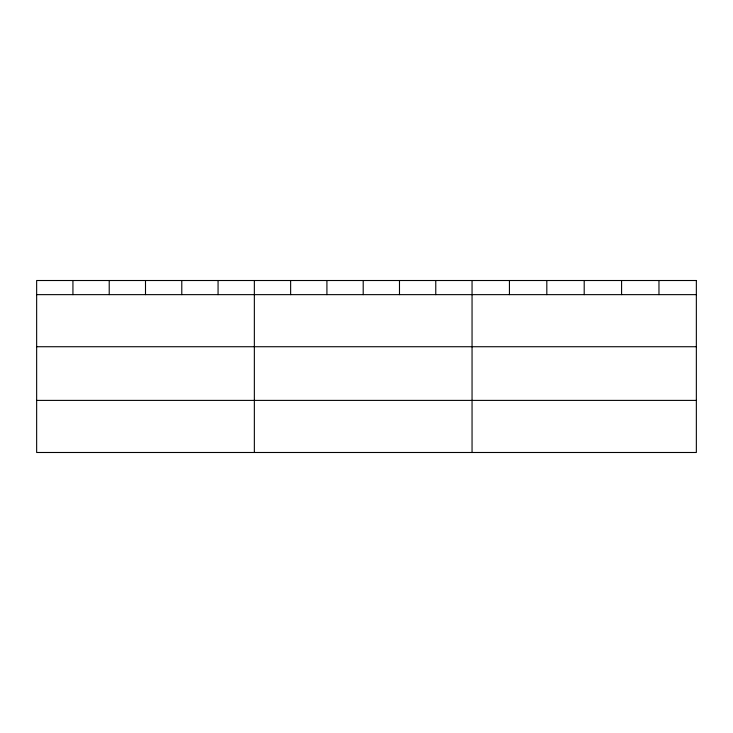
<?xml version="1.0" encoding="UTF-8"?>
<svg xmlns="http://www.w3.org/2000/svg" width="733" height="733" viewBox="0 0 733 733"><rect width="100%" height="100%" fill="white"/><g stroke="black" fill="none" stroke-linecap="round" stroke-linejoin="round"><path stroke-width="1.1" d="M36.65 294.639L696.35 294.639M36.65 346.727L696.35 346.727M36.65 400.401L696.35 400.401M658.967 280.51L658.967 294.639M621.584 280.51L621.584 294.639M584.201 280.51L584.201 294.639M546.818 280.51L546.818 294.639M509.435 280.51L509.435 294.639M472.052 280.51L472.052 452.49M435.769 280.51L435.769 294.639M399.485 280.51L399.485 294.639M363.202 280.51L363.202 294.639M326.918 280.51L326.918 294.639M290.635 280.51L290.635 294.639M254.351 280.51L254.351 452.49M218.067 280.51L218.067 294.639M181.784 280.51L181.784 294.639M145.501 280.51L145.501 294.639M109.217 280.51L109.217 294.639M72.933 280.51L72.933 294.639M696.35 280.51L36.65 280.51L36.65 452.49L696.35 452.49L696.35 280.51"/></g></svg>
